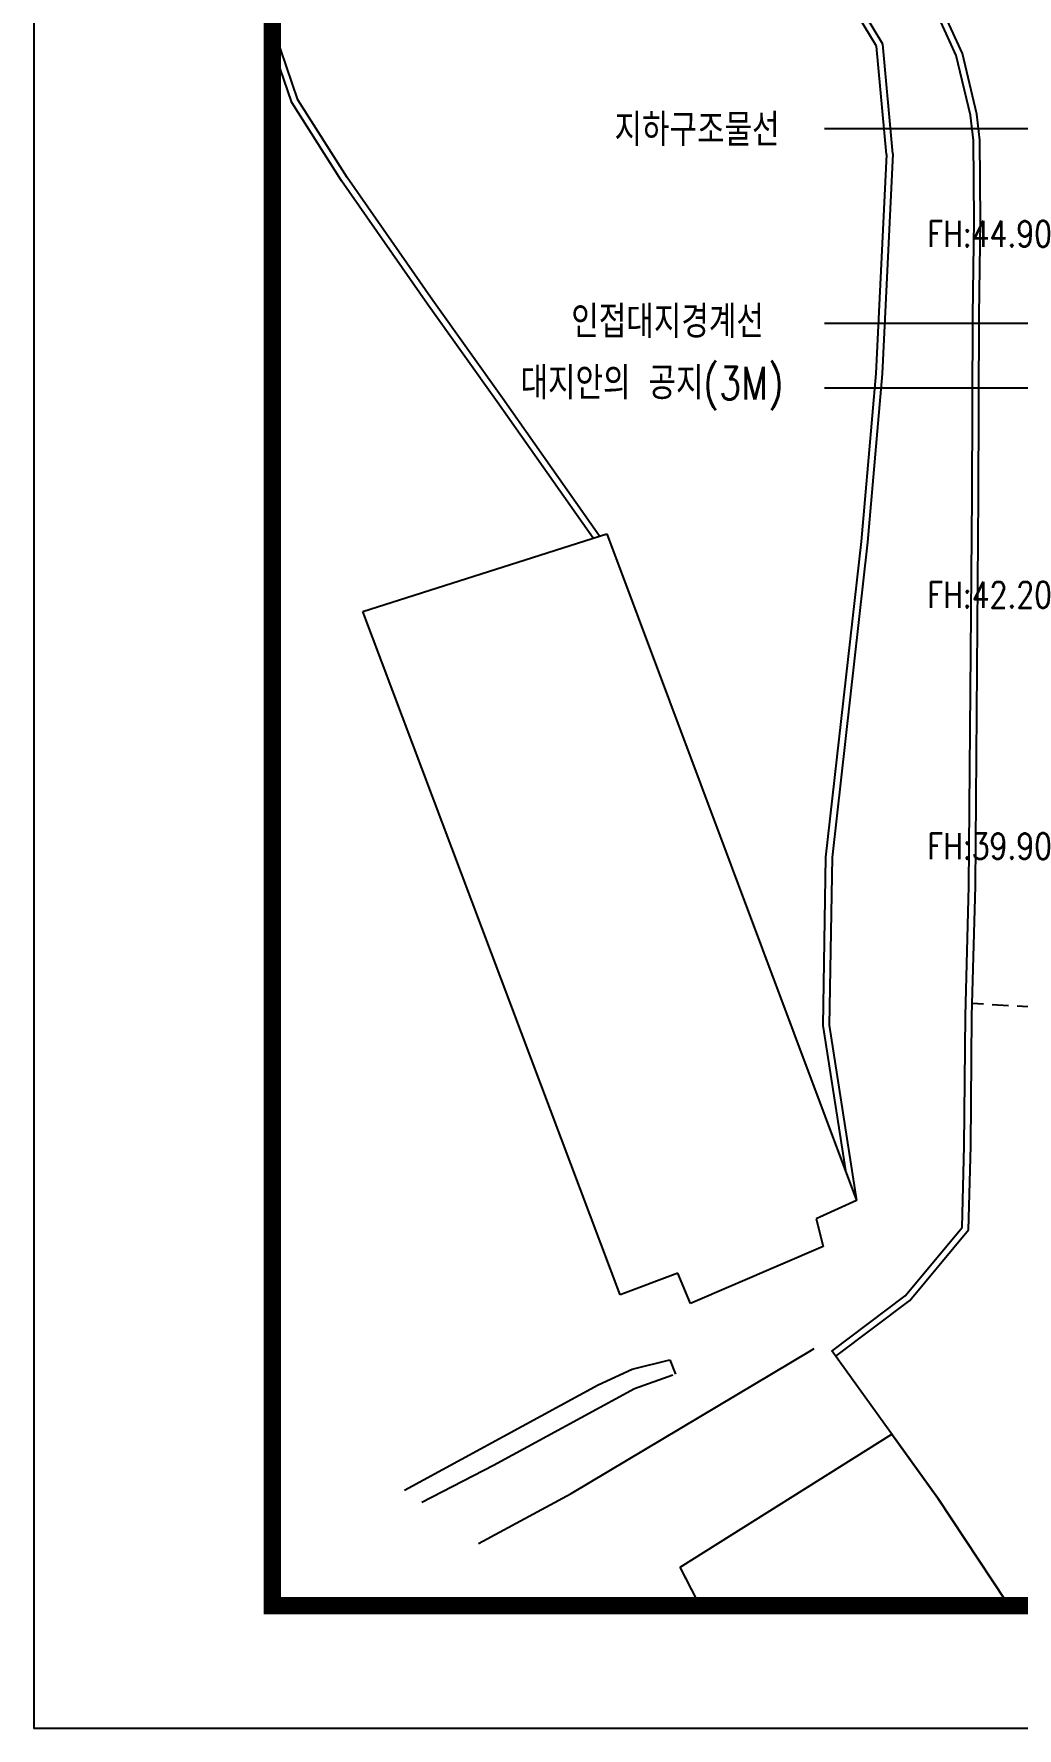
# Model space of a CAD drawing. Header units: millimetres. Extents: x 1145859089 to 1147511753, y -1047484727 to -1047247487.
# Drawn here: x 1145859089 to 1145904450, y -1047484727 to -1047406576 of the extents above; entities that cross this region are included whole.
import ezdxf
from ezdxf.xclip import XClip

# ---------------------------------------------------------------- set-up
doc = ezdxf.new("R2010")
doc.units = ezdxf.units.MM
doc.header["$LTSCALE"] = 100
doc.header["$MEASUREMENT"] = 0
doc.header["$XCLIPFRAME"] = 2
doc.linetypes.add('단지배치도$0$HID', pattern=[2.3, 1.5, -0.8])
doc.layers.get('0').update_dxf_attribs({"linetype": 'CONTINUOUS'})
doc.layers.get('Defpoints').update_dxf_attribs({"linetype": 'CONTINUOUS'})
for name, color, linetype in [('SHEET', 7, 'CONTINUOUS'), ('SHEET$0$BDR', 4, 'CONTINUOUS'), ('SHEET$0$sheet', 3, 'CONTINUOUS'), ('XREF', 135, 'CONTINUOUS'), ('단지배치도$0$S240910', 33, 'CONTINUOUS'), ('단지배치도$0$W240910', 135, 'CONTINUOUS')]:
    doc.layers.add(name, color=color, linetype=linetype)
doc.styles.add('단지배치도$0$WS1', font='romans.shx', dxfattribs={"width": 0.8, "bigfont": 'whgtxt.shx'})

# ---------------------------------------------------------------- blocks, each defined once
blk = doc.blocks.new('단지배치도$0$zw$9902')
at = {"layer": '단지배치도$0$W240910'}
for p, q in [((-40177, -35781), (-44394, -28763)), ((-39884, -35685), (-44157, -28576)), ((-36502, -36211), (-37902, -33125)), ((-36217, -36113), (-37639, -32978)), ((-67146, -38375), (-68215, -35245)), ((-66873, -38245), (-67924, -35168)), ((-39717, -40774), (-40177, -35781)), ((-39418, -40747), (-39884, -35685)), ((-35839, -38963), (-36502, -36211)), ((-35543, -38911), (-36217, -36113)), ((-64603, -41824), (-66873, -38245)), ((-64853, -41991), (-67146, -38375)), ((-35707, -40130), (-35839, -38963)), ((-35407, -40111), (-35543, -38911)), ((-16504, -39587), (-42584, -39587)), ((-35674, -43832), (-35707, -40130)), ((-35374, -43833), (-35407, -40111)), ((-39717, -40774), (-40215, -50870)), ((-39418, -40747), (-39916, -50890)), ((-60888, -47674), (-64853, -41991)), ((-60643, -47501), (-64603, -41824)), ((-35740, -48201), (-35674, -43832)), ((-35440, -48204), (-35374, -43833)), ((-57436, -52004), (-60643, -47501)), ((-57681, -52177), (-60888, -47674)), ((-35771, -56529), (-35740, -48201)), ((-35471, -56531), (-35440, -48204)), ((-28339, -48564), (-42584, -48564)), ((-25321, -51550), (-42584, -51550)), ((-40215, -50870), (-40888, -58628)), ((-39916, -50890), (-40590, -58657)), ((-53256, -58469), (-57681, -52177)), ((-52956, -58374), (-57436, -52004)), ((-35917, -74517), (-35771, -56529)), ((-35617, -74522), (-35471, -56531)), ((-63872, -61844), (-52621, -58267)), ((-52621, -58267), (-41096, -89026)), ((-40888, -58628), (-42525, -73183)), ((-40590, -58657), (-42225, -73202)), ((-51999, -93365), (-63872, -61844)), ((-42525, -73183), (-42660, -80945)), ((-42225, -73202), (-42360, -80925)), ((-36077, -80499), (-35917, -74517)), ((-35777, -80504), (-35617, -74522)), ((-42660, -80945), (-41616, -87638)), ((-42360, -80925), (-41096, -89026)), ((-36130, -86503), (-36077, -80499)), ((-35830, -86509), (-35777, -80504)), ((-36232, -90262), (-36130, -86503)), ((-35935, -90374), (-35830, -86509)), ((-41096, -89026), (-42967, -89865)), ((-42967, -89865), (-42635, -91149)), ((-38852, -93420), (-36232, -90262)), ((-38643, -93639), (-35935, -90374)), ((-42635, -91149), (-48759, -93765)), ((-49336, -92369), (-51999, -93365)), ((-48759, -93765), (-49336, -92369)), ((-42239, -95965), (-38852, -93420)), ((-42059, -96205), (-38643, -93639)), ((-54263, -102540), (-43261, -95972)), ((-43261, -95972), (-43053, -95848)), ((-37344, -102752), (-42234, -95961)), ((-53025, -97522), (-51445, -96796)), ((-51445, -96796), (-49712, -96370)), ((-49712, -96370), (-49450, -97024)), ((-61952, -102379), (-53025, -97522)), ((-49577, -97073), (-51341, -97706)), ((-51341, -97706), (-57848, -101246)), ((-49230, -105938), (-39473, -99795)), ((-39473, -99795), (-37344, -102752)), ((-57848, -101246), (-61158, -102954)), ((-58545, -104849), (-54263, -102540)), ((-33940, -107905), (-37344, -102752)), ((-37344, -102752), (-33940, -107905)), ((-48200, -107946), (-49230, -105938)), ((-48200, -107946), (-49002, -106383))]:
    blk.add_line(p, q, dxfattribs=at)
at = {"layer": '단지배치도$0$W240910', "linetype": '단지배치도$0$HID', "ltscale": 5}
blk.add_line((-15724, -81174), (-35762, -79932), dxfattribs=at)
at = {"layer": '단지배치도$0$S240910', "style": '단지배치도$0$WS1', "width": 0.8}
for s, height, p in [('지하구조물선', 1500, (-52266, -40381, 0)), ('FH:44.90', 1200, (-37842, -45027)), ('인접대지경계선', 1500, (-54260, -49232)), ('대지안의 공지(3M)', 1500, (-56604, -52066)), ('FH:42.20', 1200, (-37842, -61677)), ('FH:39.90', 1200, (-37842, -73274))]:
    blk.add_text(s, height=height, dxfattribs=at).set_placement(p)
blk = doc.blocks.new('단지배치도')
blk.add_blockref('단지배치도$0$zw$9902', (141034, 142437))
blk = doc.blocks.new('SHEET$0$zw$653F')
at = {"layer": 'Defpoints', "color": 0}
blk.add_lwpolyline([(826.33, 0), (0, 0), (0, -593.1), (826.33, -593.1)], close=True, dxfattribs=at)
at = {"layer": 'SHEET$0$sheet', "const_width": 2}
blk.add_lwpolyline([(27.5, -27.5), (813.83, -27.5), (813.83, -579), (27.5, -579)], close=True, dxfattribs=at)
blk = doc.blocks.new('SHEET$0$미소건축시트')
blk.add_blockref('SHEET$0$zw$653F', (0, 593.1))
blk = doc.blocks.new('SHEET')
at = {"layer": 'SHEET$0$BDR', "xscale": 100, "yscale": 100, "zscale": 100}
blk.add_blockref('SHEET$0$미소건축시트', (1200122, -1758265), dxfattribs=at)

msp = doc.modelspace()

# ---------------------------------------------------------------- block references
at = {"layer": 'SHEET', "linetype": 'Continuous', "ltscale": 2, "xscale": 4, "yscale": 4, "zscale": 4}
msp.add_blockref('SHEET', (1141058600.584654, -1040451665.300647), dxfattribs=at)
at = {"layer": 'XREF'}
ref = msp.add_blockref('단지배치도', (1145797106.633357, -1047513806.462535), dxfattribs=at)
XClip(ref).set_block_clipping_path([(72982.4064819524, 34919.7593965302), (360382.4067475507, 255319.7593436702)])

doc.saveas('drawing.dxf')
